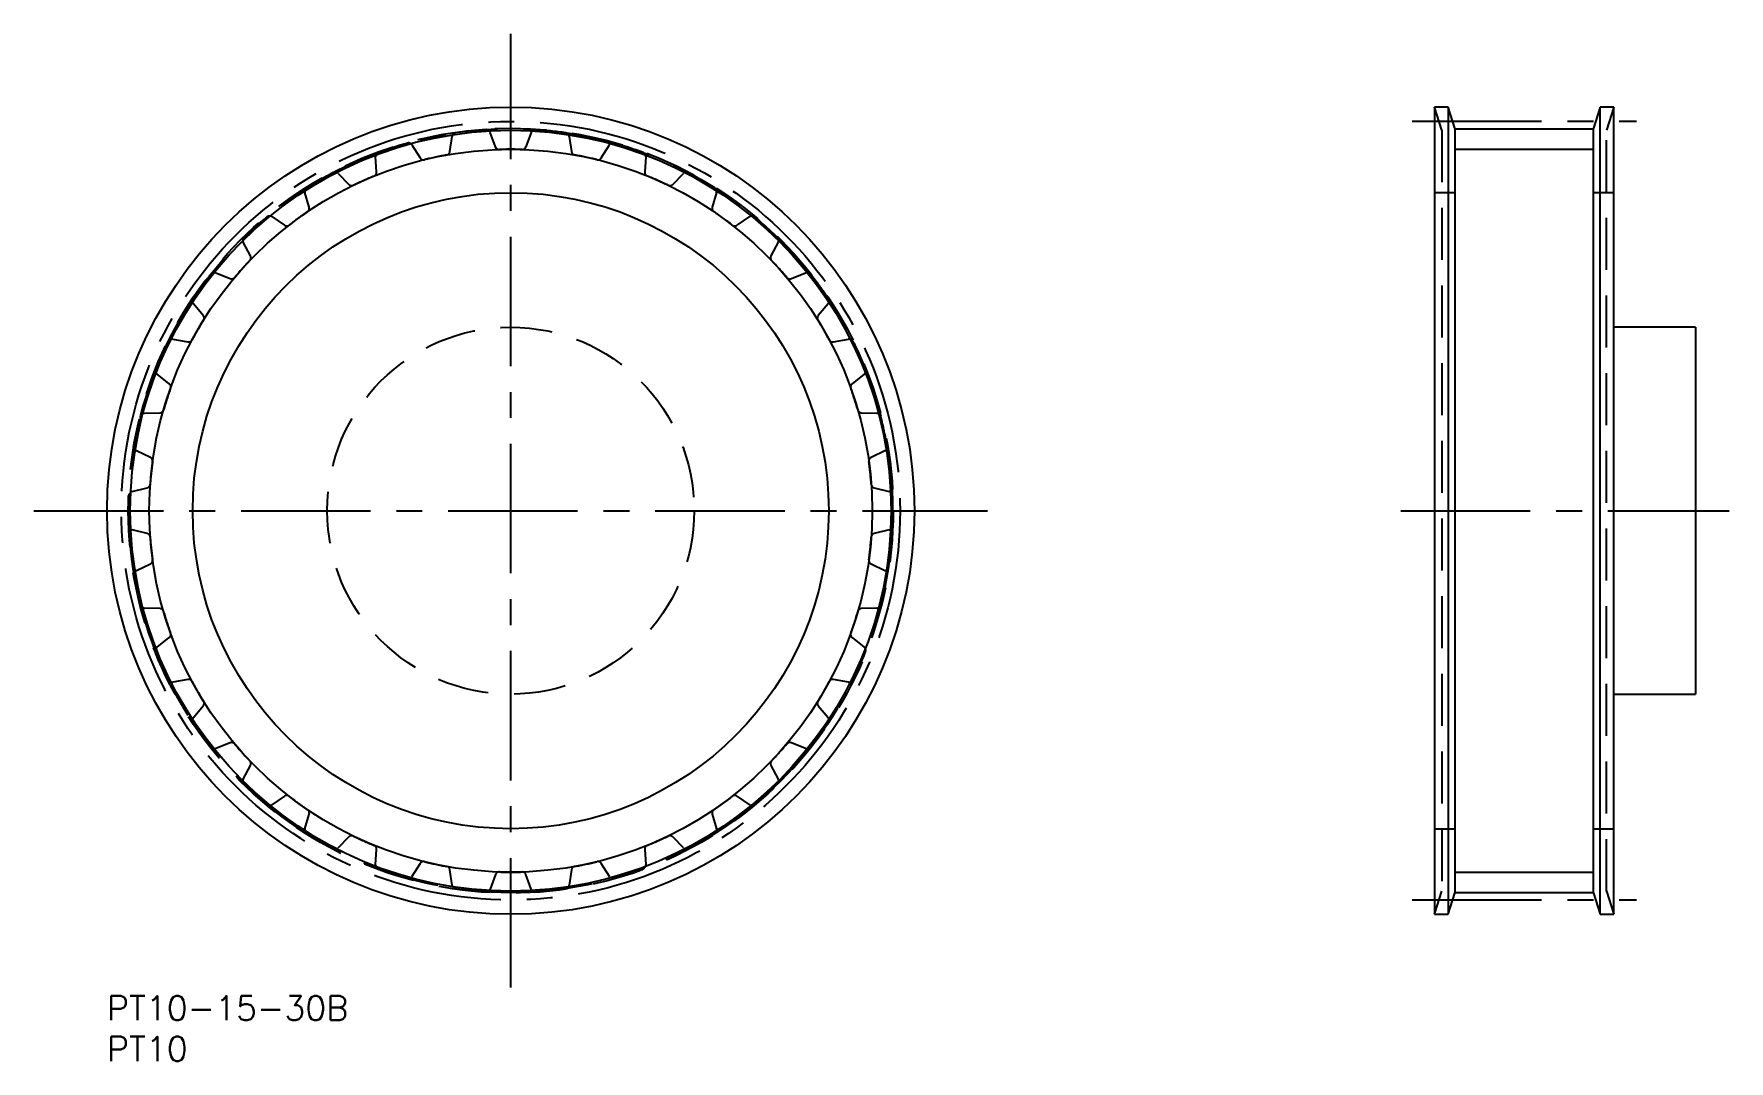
# Model space of a CAD drawing. Extents: x -9 to 199, y -8 to 118.
import ezdxf

# ---------------------------------------------------------------- set-up
doc = ezdxf.new("R2010")
doc.units = 0
doc.header["$LTSCALE"] = 0.5
for name, pattern in [('CENTER', [50.8, 31.75, -6.35, 6.35, -6.35]), ('DASHED', [19.05, 12.7, -6.35]), ('PHANTOM', [63.5, 31.75, -6.35, 6.35, -6.35, 6.35, -6.35])]:
    doc.linetypes.add(name, pattern=pattern)
for name, color, linetype in [('MSM_CENTER', 1, 'CENTER'), ('MSM_CONTINUOUS', 7, 'CONTINUOUS'), ('MSM_DASHED', 4, 'DASHED'), ('MSM_IMAGINARY', 6, 'PHANTOM'), ('MSM_NARROW', 5, 'CONTINUOUS'), ('MSM_PART_NUMBER', 7, 'CONTINUOUS')]:
    doc.layers.add(name, color=color, linetype=linetype)
doc.styles.get("Standard").update_dxf_attribs({"font": 'txt.shx', "height": 3, "bigfont": 'bigfont.shx'})

msp = doc.modelspace()

# ---------------------------------------------------------------- linework, layer by layer
at = {"layer": 'MSM_CENTER'}
for p, q in [((49.5, 1.03), (49.5, 117.97)), ((160.04, 107.25), (187.54, 107.25)), ((-8.97, 59.5), (107.97, 59.5)), ((158.66, 59.5), (198.91, 59.5)), ((160.04, 11.76), (187.54, 11.76))]:
    msp.add_line(p, q, dxfattribs=at)
msp.add_circle((49.5, 59.5), 47.74, dxfattribs=at)
at = {"layer": 'MSM_CONTINUOUS'}
for p, q in [((164.47, 109), (162.79, 109)), ((162.79, 109), (162.79, 10)), ((165.29, 106.4), (164.47, 109)), ((164.47, 109), (164.47, 10)), ((183.11, 109), (182.29, 106.4)), ((184.79, 109), (183.11, 109)), ((183.11, 10), (183.11, 109)), ((184.79, 10), (184.79, 109)), ((165.29, 106.4), (165.29, 12.6)), ((165.29, 106.33), (182.29, 106.33)), ((182.29, 12.6), (182.29, 106.4)), ((194.79, 82), (184.79, 82)), ((194.79, 82), (194.79, 37)), ((184.79, 37), (194.79, 37)), ((164.47, 10), (165.29, 12.6)), ((165.29, 12.68), (182.29, 12.68)), ((182.29, 12.6), (183.11, 10)), ((162.79, 10), (164.47, 10)), ((183.11, 10), (184.79, 10))]:
    msp.add_line(p, q, dxfattribs=at)
for radius in [49.5, 46.65, 39]:
    msp.add_circle((49.5, 59.5), radius, dxfattribs=at)
at = {"layer": 'MSM_DASHED'}
for p, q in [((163.69, 106.15), (162.79, 109)), ((184.79, 109), (183.89, 106.15)), ((163.69, 106.15), (163.69, 12.85)), ((183.89, 12.85), (183.89, 106.15)), ((37.39, 104.36), (38.39, 102.77)), ((42.05, 103.55), (42.32, 105.41)), ((47.63, 104.13), (46.98, 105.9)), ((52.02, 105.9), (51.37, 104.13)), ((56.68, 105.41), (56.95, 103.55)), ((60.61, 102.77), (61.61, 104.36)), ((33.06, 101.04), (32.93, 102.91)), ((66.07, 102.91), (65.94, 101.04)), ((28.33, 100.86), (29.63, 99.51)), ((69.37, 99.51), (70.67, 100.86)), ((24.78, 96.71), (24.26, 98.52)), ((74.74, 98.52), (74.22, 96.71)), ((165.29, 98.5), (162.79, 98.5)), ((184.79, 98.5), (182.29, 98.5)), ((20.19, 95.56), (21.75, 94.51)), ((77.25, 94.51), (78.81, 95.56)), ((17.59, 90.76), (16.7, 92.42)), ((82.3, 92.42), (81.41, 90.76)), ((13.33, 88.68), (15.08, 87.97)), ((83.92, 87.97), (85.67, 88.68)), ((11.78, 83.44), (10.58, 84.88)), ((88.42, 84.88), (87.22, 83.44)), ((8.06, 80.52), (9.91, 80.19)), ((89.09, 80.19), (90.94, 80.52)), ((7.63, 75.07), (6.15, 76.23)), ((92.85, 76.23), (91.37, 75.07)), ((4.59, 71.44), (6.47, 71.51)), ((92.53, 71.51), (94.41, 71.44)), ((5.31, 66.03), (3.62, 66.85)), ((95.38, 66.85), (93.69, 66.03)), ((3.09, 61.85), (4.92, 62.3)), ((94.08, 62.3), (95.91, 61.85)), ((4.92, 56.7), (3.09, 57.15)), ((95.91, 57.15), (94.08, 56.7)), ((3.62, 52.15), (5.31, 52.97)), ((93.69, 52.97), (95.38, 52.15)), ((6.47, 47.49), (4.59, 47.56)), ((94.41, 47.56), (92.53, 47.49)), ((6.15, 42.77), (7.63, 43.93)), ((91.37, 43.93), (92.85, 42.77)), ((9.91, 38.81), (8.06, 38.48)), ((90.94, 38.48), (89.09, 38.81)), ((10.58, 34.12), (11.78, 35.56)), ((87.22, 35.56), (88.42, 34.12)), ((15.08, 31.03), (13.33, 30.32)), ((85.67, 30.32), (83.92, 31.03)), ((16.7, 26.58), (17.59, 28.24)), ((81.41, 28.24), (82.3, 26.58)), ((21.75, 24.49), (20.19, 23.44)), ((78.81, 23.44), (77.25, 24.49)), ((24.26, 20.48), (24.78, 22.29)), ((74.22, 22.29), (74.74, 20.48)), ((29.63, 19.49), (28.33, 18.14)), ((70.67, 18.14), (69.37, 19.49)), ((162.79, 20.5), (165.29, 20.5)), ((182.29, 20.5), (184.79, 20.5)), ((32.93, 16.09), (33.06, 17.96)), ((65.94, 17.96), (66.07, 16.09)), ((38.39, 16.23), (37.39, 14.64)), ((42.32, 13.59), (42.05, 15.45)), ((47.63, 14.87), (46.98, 13.1)), ((52.02, 13.1), (51.37, 14.87)), ((56.95, 15.45), (56.68, 13.59)), ((61.61, 14.64), (60.61, 16.23)), ((162.79, 10), (163.69, 12.85)), ((183.89, 12.85), (184.79, 10))]:
    msp.add_line(p, q, dxfattribs=at)
for radius in [46.9, 22.5]:
    msp.add_circle((49.5, 59.5), radius, dxfattribs=at)
for centre, radius, start, end in [((49.5, 59.5), 46.83, 93.6976, 98.3024), ((46.51, 105.73), 0.5, 20, 93.6976), ((52.49, 105.73), 0.5, 86.3024, 160), ((49.5, 59.5), 46.83, 81.6976, 86.3024), ((49.5, 59.5), 46.82, 105.6976, 110.3024), ((36.97, 104.1), 0.5, 32, 105.6976), ((42.81, 105.34), 0.5, 98.3024, 172), ((48.1, 104.3), 0.5, 200, 271.7955), ((50.9, 104.3), 0.5, 268.2045, 340), ((56.19, 105.34), 0.5, 8, 81.6976), ((62.03, 104.1), 0.5, 74.3024, 148), ((49.5, 59.5), 46.83, 69.6976, 74.3024), ((33.43, 102.95), 0.5, 110.3024, 184), ((38.81, 103.03), 0.5, 212, 283.7955), ((49.5, 59.5), 44.33, 100.2045, 103.7955), ((41.56, 103.62), 0.5, 280.2045, 352), ((49.5, 59.5), 44.32, 88.2045, 91.7955), ((57.44, 103.62), 0.5, 188, 259.7955), ((49.5, 59.5), 44.33, 76.2045, 79.7955), ((60.19, 103.03), 0.5, 256.2045, 328), ((65.57, 102.95), 0.5, 356, 69.6976), ((49.5, 59.5), 46.82, 117.6976, 122.3024), ((27.97, 100.52), 0.5, 44, 117.6976), ((49.5, 59.5), 44.32, 112.2045, 115.7955), ((32.56, 101), 0.5, 292.2045, 4), ((66.44, 101), 0.5, 176, 247.7955), ((49.5, 59.5), 44.33, 64.2045, 67.7955), ((71.03, 100.52), 0.5, 62.3024, 136), ((49.5, 59.5), 46.83, 57.6976, 62.3024), ((24.74, 98.66), 0.5, 122.3024, 196), ((29.99, 99.86), 0.5, 224, 295.7955), ((69.01, 99.86), 0.5, 244.2045, 316), ((74.26, 98.66), 0.5, 344, 57.6976), ((19.91, 95.14), 0.5, 56, 129.6976), ((49.5, 59.5), 44.32, 124.2045, 127.7955), ((24.3, 96.57), 0.5, 304.2045, 16), ((74.7, 96.57), 0.5, 164, 235.7955), ((49.5, 59.5), 44.33, 52.2045, 55.7955), ((79.09, 95.14), 0.5, 50.3024, 124), ((49.5, 59.5), 46.82, 129.6976, 134.3024), ((22.03, 94.92), 0.5, 236, 307.7955), ((76.97, 94.92), 0.5, 232.2045, 304), ((49.5, 59.5), 46.83, 45.6976, 50.3024), ((17.14, 92.65), 0.5, 134.3024, 208), ((81.86, 92.65), 0.5, 332, 45.6976), ((49.5, 59.5), 44.32, 136.2045, 139.7955), ((17.14, 90.52), 0.5, 316.2045, 28), ((81.86, 90.52), 0.5, 152, 223.7955), ((49.5, 59.5), 44.33, 40.2045, 43.7955), ((49.5, 59.5), 46.83, 141.6976, 146.3024), ((13.15, 88.21), 0.5, 68, 141.6976), ((15.27, 88.44), 0.5, 248, 319.7955), ((83.73, 88.44), 0.5, 220.2045, 292), ((85.85, 88.21), 0.5, 38.3024, 112), ((49.5, 59.5), 46.83, 33.6976, 38.3024), ((10.96, 85.2), 0.5, 146.3024, 220), ((88.04, 85.2), 0.5, 320, 33.6976), ((11.4, 83.12), 0.5, 328.2045, 40), ((87.6, 83.12), 0.5, 140, 211.7955), ((49.5, 59.5), 44.33, 148.2045, 151.7955), ((49.5, 59.5), 44.33, 28.2045, 31.7955), ((49.5, 59.5), 46.82, 153.6976, 158.3024), ((7.97, 80.03), 0.5, 80, 153.6976), ((10, 80.69), 0.5, 260, 331.7955), ((89, 80.69), 0.5, 208.2045, 280), ((91.03, 80.03), 0.5, 26.3024, 100), ((49.5, 59.5), 46.83, 21.6976, 26.3024), ((6.46, 76.63), 0.5, 158.3024, 232), ((7.32, 74.68), 0.5, 340.2045, 52), ((91.68, 74.68), 0.5, 128, 199.7955), ((92.54, 76.63), 0.5, 308, 21.6976), ((49.5, 59.5), 44.32, 160.2045, 163.7955), ((49.5, 59.5), 44.32, 16.2045, 19.7955), ((49.5, 59.5), 46.83, 165.6976, 170.3024), ((4.61, 70.94), 0.5, 92, 165.6976), ((6.46, 72.01), 0.5, 272, 343.7955), ((92.54, 72.01), 0.5, 196.2045, 268), ((94.39, 70.94), 0.5, 14.3024, 88), ((49.5, 59.5), 46.83, 9.6976, 14.3024), ((3.84, 67.3), 0.5, 170.3024, 244), ((95.16, 67.3), 0.5, 296, 9.6976), ((49.5, 59.5), 44.33, 172.2045, 175.7955), ((5.09, 65.58), 0.5, 352.2045, 64), ((93.91, 65.58), 0.5, 116, 187.7955), ((49.5, 59.5), 44.33, 4.2045, 7.7955), ((4.8, 62.79), 0.5, 284, 355.7955), ((94.2, 62.79), 0.5, 184.2045, 256), ((49.5, 59.5), 46.83, 177.6976, 182.3024), ((3.21, 61.36), 0.5, 104, 177.6976), ((95.79, 61.36), 0.5, 2.3024, 76), ((49.5, 59.5), 46.83, 357.6976, 2.3024), ((3.21, 57.64), 0.5, 182.3024, 256), ((4.8, 56.21), 0.5, 4.2045, 76), ((49.5, 59.5), 44.33, 184.2045, 187.7955), ((49.5, 59.5), 44.33, 352.2045, 355.7955), ((94.2, 56.21), 0.5, 104, 175.7955), ((95.79, 57.64), 0.5, 284, 357.6976), ((3.84, 51.7), 0.5, 116, 189.6976), ((5.09, 53.42), 0.5, 296, 7.7955), ((93.91, 53.42), 0.5, 172.2045, 244), ((95.16, 51.7), 0.5, 350.3024, 64), ((49.5, 59.5), 46.83, 189.6976, 194.3024), ((49.5, 59.5), 46.83, 345.6976, 350.3024), ((4.61, 48.06), 0.5, 194.3024, 268), ((94.39, 48.06), 0.5, 272, 345.6976), ((6.46, 46.99), 0.5, 16.2045, 88), ((49.5, 59.5), 44.33, 196.2045, 199.7955), ((49.5, 59.5), 44.33, 340.2045, 343.7955), ((92.54, 46.99), 0.5, 92, 163.7955), ((7.32, 44.32), 0.5, 308, 19.7955), ((91.68, 44.32), 0.5, 160.2045, 232), ((6.46, 42.37), 0.5, 128, 201.6976), ((49.5, 59.5), 46.83, 201.6976, 206.3024), ((49.5, 59.5), 46.83, 333.6976, 338.3024), ((92.54, 42.37), 0.5, 338.3024, 52), ((7.97, 38.97), 0.5, 206.3024, 280), ((10, 38.31), 0.5, 28.2045, 100), ((49.5, 59.5), 44.33, 208.2045, 211.7955), ((49.5, 59.5), 44.33, 328.2045, 331.7955), ((89, 38.31), 0.5, 80, 151.7955), ((91.03, 38.97), 0.5, 260, 333.6976), ((11.4, 35.88), 0.5, 320, 31.7955), ((87.6, 35.88), 0.5, 148.2045, 220), ((10.96, 33.8), 0.5, 140, 213.6976), ((49.5, 59.5), 46.83, 213.6976, 218.3024), ((49.5, 59.5), 46.83, 321.6976, 326.3024), ((88.04, 33.8), 0.5, 326.3024, 40), ((13.15, 30.79), 0.5, 218.3024, 292), ((15.27, 30.56), 0.5, 40.2045, 112), ((49.5, 59.5), 44.33, 220.2045, 223.7955), ((49.5, 59.5), 44.32, 316.2045, 319.7955), ((83.73, 30.56), 0.5, 68, 139.7955), ((85.85, 30.79), 0.5, 248, 321.6976), ((17.14, 28.48), 0.5, 332, 43.7955), ((81.86, 28.48), 0.5, 136.2045, 208), ((17.14, 26.35), 0.5, 152, 225.6976), ((49.5, 59.5), 46.83, 225.6976, 230.3024), ((49.5, 59.5), 46.83, 309.6976, 314.3024), ((81.86, 26.35), 0.5, 314.3024, 28), ((19.91, 23.86), 0.5, 230.3024, 304), ((22.03, 24.08), 0.5, 52.2045, 124), ((49.5, 59.5), 44.33, 232.2045, 235.7955), ((49.5, 59.5), 44.33, 304.2045, 307.7955), ((76.97, 24.08), 0.5, 56, 127.7955), ((79.09, 23.86), 0.5, 236, 309.6976), ((24.3, 22.43), 0.5, 344, 55.7955), ((74.7, 22.43), 0.5, 124.2045, 196), ((24.74, 20.34), 0.5, 164, 237.6976), ((49.5, 59.5), 46.83, 237.6976, 242.3024), ((29.99, 19.14), 0.5, 64.2045, 136), ((49.5, 59.5), 44.33, 244.2045, 247.7955), ((49.5, 59.5), 44.33, 292.2045, 295.7955), ((69.01, 19.14), 0.5, 44, 115.7955), ((49.5, 59.5), 46.83, 297.6976, 302.3024), ((74.26, 20.34), 0.5, 302.3024, 16), ((27.97, 18.48), 0.5, 242.3024, 316), ((32.56, 18), 0.5, 356, 67.7955), ((66.44, 18), 0.5, 112.2045, 184), ((71.03, 18.48), 0.5, 224, 297.6976), ((33.43, 16.05), 0.5, 176, 249.6976), ((49.5, 59.5), 46.83, 249.6976, 254.3024), ((36.97, 14.9), 0.5, 254.3024, 328), ((38.81, 15.97), 0.5, 76.2045, 148), ((49.5, 59.5), 44.33, 256.2045, 259.7955), ((41.56, 15.38), 0.5, 8, 79.7955), ((48.1, 14.7), 0.5, 88.2045, 160), ((49.5, 59.5), 44.33, 268.2045, 271.7955), ((50.9, 14.7), 0.5, 20, 91.7955), ((57.44, 15.38), 0.5, 100.2045, 172), ((49.5, 59.5), 44.33, 280.2045, 283.7955), ((60.19, 15.97), 0.5, 32, 103.7955), ((62.03, 14.9), 0.5, 212, 285.6976), ((49.5, 59.5), 46.83, 285.6976, 290.3024), ((65.57, 16.05), 0.5, 290.3024, 4), ((42.81, 13.66), 0.5, 188, 261.6976), ((49.5, 59.5), 46.83, 261.6976, 266.3024), ((46.51, 13.27), 0.5, 266.3024, 340), ((52.49, 13.27), 0.5, 200, 273.6976), ((49.5, 59.5), 46.83, 273.6976, 278.3024), ((56.19, 13.66), 0.5, 278.3024, 352)]:
    msp.add_arc(centre, radius, start, end, dxfattribs=at)
at = {"layer": 'MSM_IMAGINARY'}
msp.add_circle((49.5, 59.5), 46.83, dxfattribs=at)
at = {"layer": 'MSM_NARROW'}
for p, q in [((47.75, 103.79), (47.63, 104.13)), ((51.25, 103.79), (51.37, 104.13)), ((165.29, 103.83), (182.29, 103.83)), ((165.29, 15.18), (182.29, 15.18))]:
    msp.add_line(p, q, dxfattribs=at)
msp.add_circle((49.5, 59.5), 44.33, dxfattribs=at)

# ---------------------------------------------------------------- texts
at = {"layer": 'MSM_PART_NUMBER'}
for s, p in [('PT10-15-30B', (0, -3)), ('PT10', (0, -8))]:
    msp.add_text(s, height=3, dxfattribs=at).set_placement(p)

doc.saveas('drawing.dxf')
